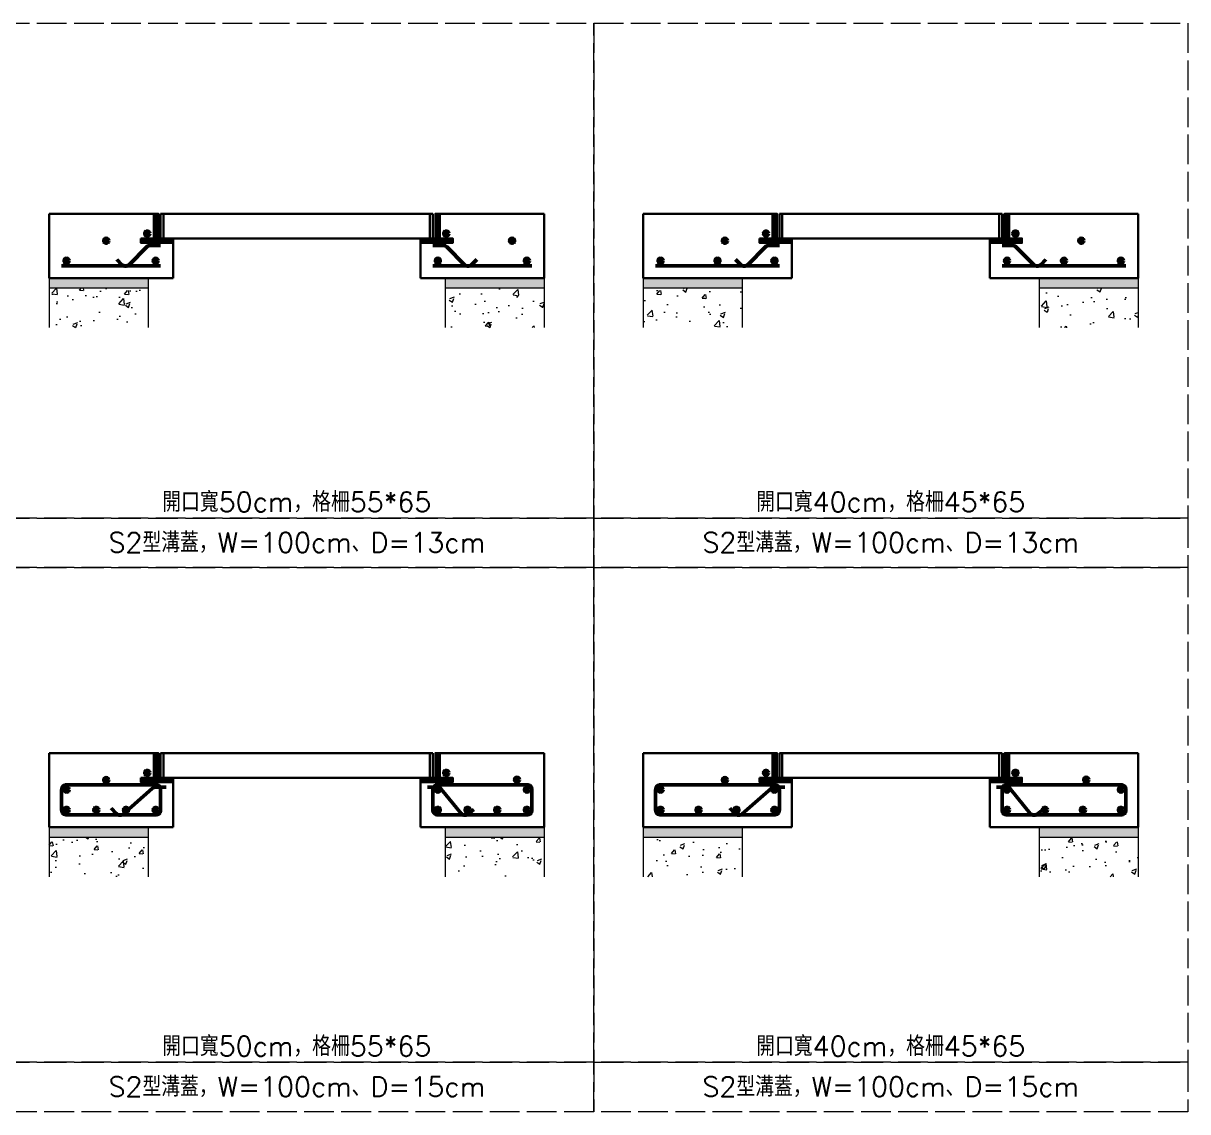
# Model space of a CAD drawing. Extents: x -2931 to 4779, y -2120 to 304.
# Drawn here: x 2493.4 to 2963.9, y -2120.5 to -1680.5 of the extents above; entities that cross this region are included whole.
import ezdxf

# ---------------------------------------------------------------- set-up
doc = ezdxf.new("R2010")
doc.units = 0
doc.header["$MEASUREMENT"] = 0
doc.linetypes.add('ACAD_ISO02W100', pattern=[15, 12, -3])
doc.layers.add('一、4.基本-隱藏', color=9, linetype='ACAD_ISO02W100', lineweight=20, plot=False)
doc.layers.add('三、3.文字-註解文字', color=2, linetype='Continuous')
for name, color, linetype, lineweight in [('二、1.繪圖-既有設施', 8, 'Continuous', 20), ('二、2.繪圖-施作項目', 181, 'Continuous', 30), ('二、5.繪圖-鋼筋', 60, 'Continuous', 50), ('二、6.繪圖-其他施作項目', 35, 'Continuous', 30)]:
    doc.layers.add(name, color=color, linetype=linetype, lineweight=lineweight)
doc.styles.add('Content', font='romans.shx', dxfattribs={"height": 4, "bigfont": 'genie.shx'})
pattern_1 = [(0, (-454045.0519, -667553.1937), (1.27, 1.27), [0.635, -1.905]), (90, (-454044.7344, -667553.5112), (-1.27, 1.27), [0.635, -1.905])]
pattern_2 = [(0, (-454045.0519, -667553.1937), (1.27, 1.27), [0.635, -1.905]), (90, (-454044.7344, -667553.5112), (-1.27, 1.27), [0.635, -1.905])]

msp = doc.modelspace()

# ---------------------------------------------------------------- hatches: boundary and pattern name
at = {"layer": '二、1.繪圖-既有設施'}
h = msp.add_hatch(dxfattribs=at)
h.set_pattern_fill('CROSS', color=256, scale=0.2)
h.set_pattern_definition(pattern_1)
h.paths.add_polyline_path([(2543.868, -1783.464), (2503.868, -1783.464), (2503.868, -1787.464), (2543.868, -1787.464)])
h.paths.add_polyline_path([(2703.868, -1783.464), (2663.868, -1783.464), (2663.868, -1787.464), (2703.868, -1787.464)])
h = msp.add_hatch(dxfattribs=at)
h.set_pattern_fill('AR-CONC', color=256, scale=0.1)
h.set_pattern_definition([(50, (-454045.052, -667553.194), (18.2184669, -1.59390855), [1.905, -20.955]), (355, (-454045.052, -667553.194), (-3.52434214, 19.10568452), [1.524, -16.7640584]), (100.4514447, (-454043.534, -667553.326), (14.6941247, 17.5117752), [1.6190009, -17.80902446]), (46.1842, (-454045.052, -667548.114), (27.1079041, -4.2042328), [2.8575, -31.4325]), (96.6355576, (-454042.793, -667548.464), (23.7404134, 24.7426125), [2.4285023, -26.7135608]), (351.184151, (-454045.052, -667548.114), (23.7404134, 24.7426125), [2.2859967, -25.1459732]), (21, (-454042.512, -667549.384), (15.16143913, -10.22651982), [1.905, -20.955]), (326, (-454042.512, -667549.384), (6.18020283, 18.4187966), [1.524, -16.764]), (71.451445, (-454041.248, -667550.236), (21.34164193, 8.1922769), [1.6190009, -17.80899376]), (37.5, (-454045.052, -667553.1937), (0.308860325, 8.455503887), [0, -16.5608, 0, -17.018, 0, -16.8275]), (7.5, (-454045.052, -667553.194), (6.68196625, 10.01805748), [0, -9.7028, 0, -16.1798, 0, -6.4135]), (327.5, (-454050.716, -667553.194), (13.559059517, -0.5728744), [0, -6.35, 0, -19.812, 0, -26.289]), (317.5, (-454053.256, -667553.194), (14.81291814, 2.5426491), [0, -8.255, 0, -13.1572, 0, -18.669])])
h.paths.add_polyline_path([(2663.868, -1803.464), (2703.868, -1803.464), (2703.868, -1787.464), (2663.868, -1787.464)])
h.paths.add_polyline_path([(2503.868, -1803.464), (2543.868, -1803.464), (2543.868, -1787.464), (2503.868, -1787.464)])
h = msp.add_hatch(dxfattribs=at)
h.set_pattern_fill('CROSS', color=256, scale=0.2)
h.set_pattern_definition(pattern_1)
h.paths.add_polyline_path([(2783.868, -1783.464), (2743.868, -1783.464), (2743.868, -1787.464), (2783.868, -1787.464)])
h.paths.add_polyline_path([(2943.868, -1783.464), (2903.868, -1783.464), (2903.868, -1787.464), (2943.868, -1787.464)])
h = msp.add_hatch(dxfattribs=at)
h.set_pattern_fill('AR-CONC', color=256, scale=0.1)
h.set_pattern_definition([(50, (-454045.052, -667553.194), (18.2184669, -1.59390855), [1.905, -20.955]), (355, (-454045.052, -667553.194), (-3.52434214, 19.10568452), [1.524, -16.7640584]), (100.4514447, (-454043.534, -667553.326), (14.6941247, 17.5117752), [1.6190009, -17.80902446]), (46.1842, (-454045.052, -667548.114), (27.1079041, -4.2042328), [2.8575, -31.4325]), (96.6355576, (-454042.793, -667548.464), (23.7404134, 24.7426125), [2.4285023, -26.7135608]), (351.184151, (-454045.052, -667548.114), (23.7404134, 24.7426125), [2.2859967, -25.1459732]), (21, (-454042.512, -667549.384), (15.16143913, -10.22651982), [1.905, -20.955]), (326, (-454042.512, -667549.384), (6.18020283, 18.4187966), [1.524, -16.764]), (71.451445, (-454041.248, -667550.236), (21.34164193, 8.1922769), [1.6190009, -17.80899376]), (37.5, (-454045.052, -667553.1937), (0.308860325, 8.455503887), [0, -16.5608, 0, -17.018, 0, -16.8275]), (7.5, (-454045.052, -667553.194), (6.68196625, 10.01805748), [0, -9.7028, 0, -16.1798, 0, -6.4135]), (327.5, (-454050.716, -667553.194), (13.559059517, -0.5728744), [0, -6.35, 0, -19.812, 0, -26.289]), (317.5, (-454053.256, -667553.194), (14.81291814, 2.5426491), [0, -8.255, 0, -13.1572, 0, -18.669])])
h.paths.add_polyline_path([(2903.868, -1803.464), (2943.868, -1803.464), (2943.868, -1787.464), (2903.868, -1787.464)])
h.paths.add_polyline_path([(2743.868, -1803.464), (2783.868, -1803.464), (2783.868, -1787.464), (2743.868, -1787.464)])
h = msp.add_hatch(dxfattribs=at)
h.set_pattern_fill('CROSS', color=256, scale=0.2)
h.set_pattern_definition(pattern_2)
h.paths.add_polyline_path([(2703.868, -2005.464), (2663.868, -2005.464), (2663.868, -2009.464), (2703.868, -2009.464)])
h.paths.add_polyline_path([(2543.868, -2005.464), (2503.868, -2005.464), (2503.868, -2009.464), (2543.868, -2009.464)])
h = msp.add_hatch(dxfattribs=at)
h.set_pattern_fill('CROSS', color=256, scale=0.2)
h.set_pattern_definition(pattern_2)
h.paths.add_polyline_path([(2943.868, -2005.464), (2903.868, -2005.464), (2903.868, -2009.464), (2943.868, -2009.464)])
h.paths.add_polyline_path([(2783.868, -2005.464), (2743.868, -2005.464), (2743.868, -2009.464), (2783.868, -2009.464)])
h = msp.add_hatch(dxfattribs=at)
h.set_pattern_fill('AR-CONC', color=256, scale=0.1)
h.set_pattern_definition([(50, (-454045.052, -667553.194), (18.2184669, -1.59390855), [1.905, -20.955]), (355, (-454045.052, -667553.194), (-3.52434214, 19.10568452), [1.524, -16.7640584]), (100.4514447, (-454043.534, -667553.326), (14.6941247, 17.5117752), [1.6190009, -17.80902446]), (46.1842, (-454045.052, -667548.114), (27.1079041, -4.2042328), [2.8575, -31.4325]), (96.6355576, (-454042.793, -667548.464), (23.7404134, 24.7426125), [2.4285023, -26.7135608]), (351.184151, (-454045.052, -667548.114), (23.7404134, 24.7426125), [2.2859967, -25.1459732]), (21, (-454042.512, -667549.384), (15.16143913, -10.22651982), [1.905, -20.955]), (326, (-454042.512, -667549.384), (6.18020283, 18.4187966), [1.524, -16.764]), (71.451445, (-454041.248, -667550.236), (21.34164193, 8.1922769), [1.6190009, -17.80899376]), (37.5, (-454045.052, -667553.1937), (0.308860325, 8.455503887), [0, -16.5608, 0, -17.018, 0, -16.8275]), (7.5, (-454045.052, -667553.194), (6.68196625, 10.01805748), [0, -9.7028, 0, -16.1798, 0, -6.4135]), (327.5, (-454050.716, -667553.194), (13.559059517, -0.5728744), [0, -6.35, 0, -19.812, 0, -26.289]), (317.5, (-454053.256, -667553.194), (14.81291814, 2.5426491), [0, -8.255, 0, -13.1572, 0, -18.669])])
h.paths.add_polyline_path([(2663.868, -2025.464), (2703.868, -2025.464), (2703.868, -2009.464), (2663.868, -2009.464)])
h.paths.add_polyline_path([(2503.868, -2025.464), (2543.868, -2025.464), (2543.868, -2009.464), (2503.868, -2009.464)])
h = msp.add_hatch(dxfattribs=at)
h.set_pattern_fill('AR-CONC', color=256, scale=0.1)
h.set_pattern_definition([(50, (-454045.052, -667553.194), (18.2184669, -1.59390855), [1.905, -20.955]), (355, (-454045.052, -667553.194), (-3.52434214, 19.10568452), [1.524, -16.7640584]), (100.4514447, (-454043.534, -667553.326), (14.6941247, 17.5117752), [1.6190009, -17.80902446]), (46.1842, (-454045.052, -667548.114), (27.1079041, -4.2042328), [2.8575, -31.4325]), (96.6355576, (-454042.793, -667548.464), (23.7404134, 24.7426125), [2.4285023, -26.7135608]), (351.184151, (-454045.052, -667548.114), (23.7404134, 24.7426125), [2.2859967, -25.1459732]), (21, (-454042.512, -667549.384), (15.16143913, -10.22651982), [1.905, -20.955]), (326, (-454042.512, -667549.384), (6.18020283, 18.4187966), [1.524, -16.764]), (71.451445, (-454041.248, -667550.236), (21.34164193, 8.1922769), [1.6190009, -17.80899376]), (37.5, (-454045.052, -667553.1937), (0.308860325, 8.455503887), [0, -16.5608, 0, -17.018, 0, -16.8275]), (7.5, (-454045.052, -667553.194), (6.68196625, 10.01805748), [0, -9.7028, 0, -16.1798, 0, -6.4135]), (327.5, (-454050.716, -667553.194), (13.559059517, -0.5728744), [0, -6.35, 0, -19.812, 0, -26.289]), (317.5, (-454053.256, -667553.194), (14.81291814, 2.5426491), [0, -8.255, 0, -13.1572, 0, -18.669])])
h.paths.add_polyline_path([(2743.868, -2025.464), (2783.868, -2025.464), (2783.868, -2009.464), (2743.868, -2009.464)])
h.paths.add_polyline_path([(2903.868, -2025.464), (2943.868, -2025.464), (2943.868, -2009.464), (2903.868, -2009.464)])
at = {"layer": '二、5.繪圖-鋼筋'}
h = msp.add_hatch(color=256, dxfattribs=at)
h.dxf.hatch_style = 1
h.paths.add_polyline_path([(2527.868, -1768.364, 1), (2525.868, -1768.364, 1)])
h = msp.add_hatch(color=256, dxfattribs=at)
h.dxf.hatch_style = 1
h.paths.add_polyline_path([(2544.468, -1765.464, 1), (2542.468, -1765.464, 1)])
h = msp.add_hatch(color=256, dxfattribs=at)
h.dxf.hatch_style = 1
h.paths.add_polyline_path([(2665.268, -1765.464, 1), (2663.268, -1765.464, 1)])
h = msp.add_hatch(color=256, dxfattribs=at)
h.dxf.hatch_style = 1
h.paths.add_polyline_path([(2691.868, -1768.364, 1), (2689.868, -1768.364, 1)])
h = msp.add_hatch(color=256, dxfattribs=at)
h.dxf.hatch_style = 1
h.paths.add_polyline_path([(2777.868, -1768.364, 1), (2775.868, -1768.364, 1)])
h = msp.add_hatch(color=256, dxfattribs=at)
h.dxf.hatch_style = 1
h.paths.add_polyline_path([(2794.468, -1765.464, 1), (2792.468, -1765.464, 1)])
h = msp.add_hatch(color=256, dxfattribs=at)
h.dxf.hatch_style = 1
h.paths.add_polyline_path([(2895.268, -1765.464, 1), (2893.268, -1765.464, 1)])
h = msp.add_hatch(color=256, dxfattribs=at)
h.dxf.hatch_style = 1
h.paths.add_polyline_path([(2921.868, -1768.364, 1), (2919.868, -1768.364, 1)])
h = msp.add_hatch(color=256, dxfattribs=at)
h.dxf.hatch_style = 1
h.paths.add_polyline_path([(2511.868, -1776.464, 1), (2509.868, -1776.464, 1)])
h = msp.add_hatch(color=256, dxfattribs=at)
h.dxf.hatch_style = 1
h.paths.add_polyline_path([(2547.868, -1776.464, 1), (2545.868, -1776.464, 1)])
h = msp.add_hatch(color=256, dxfattribs=at)
h.dxf.hatch_style = 1
h.paths.add_polyline_path([(2661.868, -1776.464, 1), (2659.868, -1776.464, 1)])
h = msp.add_hatch(color=256, dxfattribs=at)
h.dxf.hatch_style = 1
h.paths.add_polyline_path([(2697.868, -1776.464, 1), (2695.868, -1776.464, 1)])
h = msp.add_hatch(color=256, dxfattribs=at)
h.dxf.hatch_style = 1
h.paths.add_polyline_path([(2751.868, -1776.464, 1), (2749.868, -1776.464, 1)])
h = msp.add_hatch(color=256, dxfattribs=at)
h.dxf.hatch_style = 1
h.paths.add_polyline_path([(2774.868, -1776.464, 1), (2772.868, -1776.464, 1)])
h = msp.add_hatch(color=256, dxfattribs=at)
h.dxf.hatch_style = 1
h.paths.add_polyline_path([(2797.868, -1776.464, 1), (2795.868, -1776.464, 1)])
h = msp.add_hatch(color=256, dxfattribs=at)
h.dxf.hatch_style = 1
h.paths.add_polyline_path([(2891.868, -1776.464, 1), (2889.868, -1776.464, 1)])
h = msp.add_hatch(color=256, dxfattribs=at)
h.dxf.hatch_style = 1
h.paths.add_polyline_path([(2914.868, -1776.464, 1), (2912.868, -1776.464, 1)])
h = msp.add_hatch(color=256, dxfattribs=at)
h.dxf.hatch_style = 1
h.paths.add_polyline_path([(2937.868, -1776.464, 1), (2935.868, -1776.464, 1)])
h = msp.add_hatch(color=256, dxfattribs=at)
h.dxf.hatch_style = 1
h.paths.add_polyline_path([(2527.868, -1986.364, 1), (2525.868, -1986.364, 1)])
h = msp.add_hatch(color=256, dxfattribs=at)
h.dxf.hatch_style = 1
h.paths.add_polyline_path([(2544.468, -1983.464, 1), (2542.468, -1983.464, 1)])
h = msp.add_hatch(color=256, dxfattribs=at)
h.dxf.hatch_style = 1
h.paths.add_polyline_path([(2665.268, -1983.464, 1), (2663.268, -1983.464, 1)])
h = msp.add_hatch(color=256, dxfattribs=at)
h.dxf.hatch_style = 1
h.paths.add_polyline_path([(2693.868, -1986.264, 1), (2691.868, -1986.264, 1)])
h = msp.add_hatch(color=256, dxfattribs=at)
h.dxf.hatch_style = 1
h.paths.add_polyline_path([(2777.868, -1986.364, 1), (2775.868, -1986.364, 1)])
h = msp.add_hatch(color=256, dxfattribs=at)
h.dxf.hatch_style = 1
h.paths.add_polyline_path([(2794.468, -1983.464, 1), (2792.468, -1983.464, 1)])
h = msp.add_hatch(color=256, dxfattribs=at)
h.dxf.hatch_style = 1
h.paths.add_polyline_path([(2895.268, -1983.464, 1), (2893.268, -1983.464, 1)])
h = msp.add_hatch(color=256, dxfattribs=at)
h.dxf.hatch_style = 1
h.paths.add_polyline_path([(2923.868, -1986.264, 1), (2921.868, -1986.264, 1)])
h = msp.add_hatch(color=256, dxfattribs=at)
h.dxf.hatch_style = 1
h.paths.add_polyline_path([(2511.868, -1990.264, 1), (2509.868, -1990.264, 1)])
h = msp.add_hatch(color=256, dxfattribs=at)
h.dxf.hatch_style = 1
h.paths.add_polyline_path([(2661.868, -1990.264, 1), (2659.868, -1990.264, 1)])
h = msp.add_hatch(color=256, dxfattribs=at)
h.dxf.hatch_style = 1
h.paths.add_polyline_path([(2697.868, -1990.264, 1), (2695.868, -1990.264, 1)])
h = msp.add_hatch(color=256, dxfattribs=at)
h.dxf.hatch_style = 1
h.paths.add_polyline_path([(2751.868, -1990.264, 1), (2749.868, -1990.264, 1)])
h = msp.add_hatch(color=256, dxfattribs=at)
h.dxf.hatch_style = 1
h.paths.add_polyline_path([(2797.868, -1990.264, 1), (2795.868, -1990.264, 1)])
h = msp.add_hatch(color=256, dxfattribs=at)
h.dxf.hatch_style = 1
h.paths.add_polyline_path([(2891.868, -1990.264, 1), (2889.868, -1990.264, 1)])
h = msp.add_hatch(color=256, dxfattribs=at)
h.dxf.hatch_style = 1
h.paths.add_polyline_path([(2937.868, -1990.264, 1), (2935.868, -1990.264, 1)])
h = msp.add_hatch(color=256, dxfattribs=at)
h.dxf.hatch_style = 1
h.paths.add_polyline_path([(2511.868, -1998.464, 1), (2509.868, -1998.464, 1)])
h = msp.add_hatch(color=256, dxfattribs=at)
h.dxf.hatch_style = 1
h.paths.add_polyline_path([(2523.868, -1998.464, 1), (2521.868, -1998.464, 1)])
h = msp.add_hatch(color=256, dxfattribs=at)
h.dxf.hatch_style = 1
h.paths.add_polyline_path([(2535.868, -1998.464, 1), (2533.868, -1998.464, 1)])
h = msp.add_hatch(color=256, dxfattribs=at)
h.dxf.hatch_style = 1
h.paths.add_polyline_path([(2547.868, -1998.464, 1), (2545.868, -1998.464, 1)])
h = msp.add_hatch(color=256, dxfattribs=at)
h.dxf.hatch_style = 1
h.paths.add_polyline_path([(2661.868, -1998.464, 1), (2659.868, -1998.464, 1)])
h = msp.add_hatch(color=256, dxfattribs=at)
h.dxf.hatch_style = 1
h.paths.add_polyline_path([(2673.868, -1998.464, 1), (2671.868, -1998.464, 1)])
h = msp.add_hatch(color=256, dxfattribs=at)
h.dxf.hatch_style = 1
h.paths.add_polyline_path([(2685.868, -1998.464, 1), (2683.868, -1998.464, 1)])
h = msp.add_hatch(color=256, dxfattribs=at)
h.dxf.hatch_style = 1
h.paths.add_polyline_path([(2697.868, -1998.464, 1), (2695.868, -1998.464, 1)])
h = msp.add_hatch(color=256, dxfattribs=at)
h.dxf.hatch_style = 1
h.paths.add_polyline_path([(2751.868, -1998.464, 1), (2749.868, -1998.464, 1)])
h = msp.add_hatch(color=256, dxfattribs=at)
h.dxf.hatch_style = 1
h.paths.add_polyline_path([(2767.208, -1998.464, 1), (2765.208, -1998.464, 1)])
h = msp.add_hatch(color=256, dxfattribs=at)
h.dxf.hatch_style = 1
h.paths.add_polyline_path([(2782.548, -1998.464, 1), (2780.548, -1998.464, 1)])
h = msp.add_hatch(color=256, dxfattribs=at)
h.dxf.hatch_style = 1
h.paths.add_polyline_path([(2797.868, -1998.464, 1), (2795.868, -1998.464, 1)])
h = msp.add_hatch(color=256, dxfattribs=at)
h.dxf.hatch_style = 1
h.paths.add_polyline_path([(2891.868, -1998.464, 1), (2889.868, -1998.464, 1)])
h = msp.add_hatch(color=256, dxfattribs=at)
h.dxf.hatch_style = 1
h.paths.add_polyline_path([(2907.188, -1998.464, 1), (2905.188, -1998.464, 1)])
h = msp.add_hatch(color=256, dxfattribs=at)
h.dxf.hatch_style = 1
h.paths.add_polyline_path([(2922.528, -1998.464, 1), (2920.528, -1998.464, 1)])
h = msp.add_hatch(color=256, dxfattribs=at)
h.dxf.hatch_style = 1
h.paths.add_polyline_path([(2937.868, -1998.464, 1), (2935.868, -1998.464, 1)])
at = {"layer": '二、6.繪圖-其他施作項目'}
h = msp.add_hatch(dxfattribs=at)
h.set_pattern_fill('ANSI31', color=256, scale=0.2)
h.set_pattern_definition([(45, (5003.5368, -3798.519), (-0.4490128, 0.4490128), [])])
h.paths.add_polyline_path([(2547.868, -1757.464), (2546.068, -1757.464), (2546.068, -1767.464), (2540.868, -1767.464), (2540.868, -1769.264), (2553.868, -1769.264), (2553.868, -1767.464), (2547.868, -1767.464)])
h.paths.add_polyline_path([(2659.868, -1767.464), (2653.868, -1767.464), (2653.868, -1769.264), (2666.868, -1769.264), (2666.868, -1767.464), (2661.668, -1767.464), (2661.668, -1757.464), (2659.868, -1757.464)])
h = msp.add_hatch(dxfattribs=at)
h.set_pattern_fill('ANSI31', color=256, scale=0.2)
h.set_pattern_definition([(45, (6226.8861, -4366.03623), (-0.44901281, 0.44901281), [])])
h.paths.add_polyline_path([(2796.068, -1767.464), (2790.868, -1767.464), (2790.868, -1769.264), (2803.868, -1769.264), (2803.868, -1767.464), (2797.868, -1767.464), (2797.868, -1757.464), (2796.068, -1757.464)])
h.paths.add_polyline_path([(2891.668, -1757.464), (2889.868, -1757.464), (2889.868, -1767.464), (2883.868, -1767.464), (2883.868, -1769.264), (2896.868, -1769.264), (2896.868, -1767.464), (2891.668, -1767.464)])
h = msp.add_hatch(dxfattribs=at)
h.set_pattern_fill('ANSI31', color=256, scale=0.2)
h.set_pattern_definition([(45, (5003.5368, -4016.519), (-0.4490128, 0.4490128), [])])
h.paths.add_polyline_path([(2547.868, -1975.464), (2546.068, -1975.464), (2546.068, -1985.464), (2540.868, -1985.464), (2540.868, -1987.264), (2553.868, -1987.264), (2553.868, -1985.464), (2547.868, -1985.464)])
h.paths.add_polyline_path([(2659.868, -1985.464), (2653.868, -1985.464), (2653.868, -1987.264), (2666.868, -1987.264), (2666.868, -1985.464), (2661.668, -1985.464), (2661.668, -1975.464), (2659.868, -1975.464)])
h = msp.add_hatch(dxfattribs=at)
h.set_pattern_fill('ANSI31', color=256, scale=0.2)
h.set_pattern_definition([(45, (6226.8861, -4584.03623), (-0.44901281, 0.44901281), [])])
h.paths.add_polyline_path([(2796.068, -1985.464), (2790.868, -1985.464), (2790.868, -1987.264), (2803.868, -1987.264), (2803.868, -1985.464), (2797.868, -1985.464), (2797.868, -1975.464), (2796.068, -1975.464)])
h.paths.add_polyline_path([(2891.668, -1975.464), (2889.868, -1975.464), (2889.868, -1985.464), (2883.868, -1985.464), (2883.868, -1987.264), (2896.868, -1987.264), (2896.868, -1985.464), (2891.668, -1985.464)])

# ---------------------------------------------------------------- linework, layer by layer
at = {"layer": '一、4.基本-隱藏'}
for points in [[(2483.868, -1680.464), (2723.868, -1680.464), (2723.868, -1880.464), (2483.868, -1880.464)], [(2723.868, -1680.464), (2963.868, -1680.464), (2963.868, -1880.464), (2723.868, -1880.464)], [(2483.868, -1880.464), (2723.868, -1880.464), (2723.868, -1900.464), (2483.868, -1900.464)], [(2723.868, -1880.464), (2963.868, -1880.464), (2963.868, -1900.464), (2723.868, -1900.464)], [(2483.868, -1900.464), (2723.868, -1900.464), (2723.868, -2100.464), (2483.868, -2100.464)], [(2723.868, -1900.464), (2963.868, -1900.464), (2963.868, -2100.464), (2723.868, -2100.464)], [(2483.868, -2100.464), (2723.868, -2100.464), (2723.868, -2120.464), (2483.868, -2120.464)], [(2723.868, -2100.464), (2963.868, -2100.464), (2963.868, -2120.464), (2723.868, -2120.464)]]:
    msp.add_lwpolyline(points, close=True, dxfattribs=at)
at = {"layer": '二、1.繪圖-既有設施'}
for points in [[(2503.868, -1783.464), (2503.868, -1803.464)], [(2503.868, -1787.464), (2543.868, -1787.464)], [(2543.868, -1783.464), (2543.868, -1803.464)], [(2663.868, -1783.464), (2663.868, -1803.464)], [(2663.868, -1787.464), (2703.868, -1787.464)], [(2703.868, -1783.464), (2703.868, -1803.464)], [(2743.868, -1783.464), (2743.868, -1803.464)], [(2743.868, -1787.464), (2783.868, -1787.464)], [(2783.868, -1783.464), (2783.868, -1803.464)], [(2903.868, -1783.464), (2903.868, -1803.464)], [(2903.868, -1787.464), (2943.868, -1787.464)], [(2943.868, -1783.464), (2943.868, -1803.464)], [(2503.868, -2005.464), (2503.868, -2025.464)], [(2543.868, -2005.464), (2543.868, -2025.464)], [(2663.868, -2005.464), (2663.868, -2025.464)], [(2703.868, -2005.464), (2703.868, -2025.464)], [(2743.868, -2005.464), (2743.868, -2025.464)], [(2783.868, -2005.464), (2783.868, -2025.464)], [(2903.868, -2005.464), (2903.868, -2025.464)], [(2943.868, -2005.464), (2943.868, -2025.464)], [(2503.868, -2009.464), (2543.868, -2009.464)], [(2663.868, -2009.464), (2703.868, -2009.464)], [(2743.868, -2009.464), (2783.868, -2009.464)], [(2903.868, -2009.464), (2943.868, -2009.464)]]:
    msp.add_lwpolyline(points, dxfattribs=at)
at = {"layer": '二、2.繪圖-施作項目'}
for points in [[(2503.868, -1757.464), (2546.068, -1757.464)], [(2503.868, -1757.464), (2503.868, -1783.464)], [(2661.668, -1757.464), (2703.868, -1757.464)], [(2703.868, -1757.464), (2703.868, -1783.464)], [(2743.868, -1757.464), (2796.068, -1757.464)], [(2743.868, -1757.464), (2743.868, -1783.464)], [(2891.668, -1757.464), (2943.868, -1757.464)], [(2943.868, -1757.464), (2943.868, -1783.464)], [(2553.868, -1767.464), (2553.868, -1783.464)], [(2653.868, -1767.464), (2653.868, -1783.464)], [(2803.868, -1767.464), (2803.868, -1783.464)], [(2883.868, -1767.464), (2883.868, -1783.464)], [(2503.868, -1783.464), (2553.868, -1783.464)], [(2653.868, -1783.464), (2703.868, -1783.464)], [(2743.868, -1783.464), (2803.868, -1783.464)], [(2883.868, -1783.464), (2943.868, -1783.464)], [(2503.868, -1975.464), (2546.068, -1975.464)], [(2503.868, -1975.464), (2503.868, -2005.464)], [(2661.668, -1975.464), (2703.868, -1975.464)], [(2703.868, -1975.464), (2703.868, -2005.464)], [(2743.868, -1975.464), (2796.068, -1975.464)], [(2743.868, -1975.464), (2743.868, -2005.464)], [(2943.868, -1975.464), (2891.668, -1975.464)], [(2943.868, -1975.464), (2943.868, -2005.464)], [(2553.868, -1985.464), (2553.868, -2005.464)], [(2653.868, -1985.464), (2653.868, -2005.464)], [(2803.868, -1985.464), (2803.868, -2005.464)], [(2883.868, -1985.464), (2883.868, -2005.464)], [(2503.868, -2005.464), (2553.868, -2005.464)], [(2653.868, -2005.464), (2703.868, -2005.464)], [(2743.868, -2005.464), (2803.868, -2005.464)], [(2883.868, -2005.464), (2943.868, -2005.464)]]:
    msp.add_lwpolyline(points, dxfattribs=at)
at = {"layer": '二、5.繪圖-鋼筋'}
for points in [[(2548.868, -1770.264), (2544.697, -1770.264, 0.1989124), (2543.283, -1770.85), (2536.083, -1778.05, -0.4142136), (2533.254, -1778.05), (2531.133, -1775.929)], [(2658.868, -1770.264), (2663.04, -1770.264, -0.1989124), (2664.454, -1770.85), (2671.654, -1778.05, 0.4142136), (2674.483, -1778.05), (2676.604, -1775.929)], [(2798.868, -1770.264), (2794.697, -1770.264, 0.1989124), (2793.283, -1770.85), (2786.083, -1778.05, -0.4142136), (2783.254, -1778.05), (2781.133, -1775.929)], [(2888.868, -1770.264), (2893.04, -1770.264, -0.1989124), (2894.454, -1770.85), (2901.654, -1778.05, 0.4142136), (2904.483, -1778.05), (2906.604, -1775.929)], [(2528.905, -1997.711), (2530.887, -1999.963, 0.4142136), (2533.71, -2000.143), (2545.502, -1989.763, -0.1824306), (2546.823, -1989.264), (2551.068, -1989.264)], [(2675.417, -1998.322), (2673.084, -2000.207, -0.4142136), (2670.271, -1999.909), (2662.269, -1990.007, 0.226529), (2660.713, -1989.264), (2656.668, -1989.264)], [(2778.905, -1997.711), (2780.887, -1999.963, 0.4142136), (2783.71, -2000.143), (2795.502, -1989.763, -0.1824306), (2796.823, -1989.264), (2801.068, -1989.264)], [(2905.417, -1998.322), (2903.084, -2000.207, -0.4142136), (2900.271, -1999.909), (2892.269, -1990.007, 0.226529), (2890.713, -1989.264), (2886.668, -1989.264)]]:
    msp.add_lwpolyline(points, format="xyb", dxfattribs=at)
for points in [[(2508.868, -1778.464), (2548.868, -1778.464)], [(2658.868, -1778.464), (2698.868, -1778.464)], [(2748.868, -1778.464), (2798.868, -1778.464)], [(2888.868, -1778.464), (2938.868, -1778.464)]]:
    msp.add_lwpolyline(points, dxfattribs=at)
for points in [[(2548.868, -1998.464), (2548.868, -1990.264, 0.4142136), (2546.868, -1988.264), (2510.868, -1988.264, 0.4142136), (2508.868, -1990.264), (2508.868, -1998.464, 0.4142136), (2510.868, -2000.464), (2546.868, -2000.464, 0.4142136)], [(2660.868, -2000.464), (2696.868, -2000.464, 0.4142136), (2698.868, -1998.464), (2698.868, -1990.264, 0.4142136), (2696.868, -1988.264), (2660.868, -1988.264, 0.4142136), (2658.868, -1990.264), (2658.868, -1998.464, 0.4142136)], [(2750.868, -2000.464), (2796.868, -2000.464, 0.4142136), (2798.868, -1998.464), (2798.868, -1990.264, 0.4142136), (2796.868, -1988.264), (2750.868, -1988.264, 0.4142136), (2748.868, -1990.264), (2748.868, -1998.464, 0.4142136)], [(2888.868, -1998.464), (2888.868, -1990.264, -0.4142136), (2890.868, -1988.264), (2936.868, -1988.264, -0.4142136), (2938.868, -1990.264), (2938.868, -1998.464, -0.4142136), (2936.868, -2000.464), (2890.868, -2000.464, -0.4142136)]]:
    msp.add_lwpolyline(points, format="xyb", close=True, dxfattribs=at)
for centre in [(2526.868, -1768.364), (2543.468, -1765.464), (2664.268, -1765.464), (2690.868, -1768.364), (2776.868, -1768.364), (2793.468, -1765.464), (2894.268, -1765.464), (2920.868, -1768.364), (2510.868, -1776.464), (2546.868, -1776.464), (2660.868, -1776.464), (2696.868, -1776.464), (2750.868, -1776.464), (2773.868, -1776.464), (2796.868, -1776.464), (2890.868, -1776.464), (2913.868, -1776.464), (2936.868, -1776.464), (2526.868, -1986.364), (2543.468, -1983.464), (2664.268, -1983.464), (2692.868, -1986.264), (2776.868, -1986.364), (2793.468, -1983.464), (2894.268, -1983.464), (2922.868, -1986.264), (2510.868, -1990.264), (2660.868, -1990.264), (2696.868, -1990.264), (2750.868, -1990.264), (2796.868, -1990.264), (2890.868, -1990.264), (2936.868, -1990.264), (2510.868, -1998.464), (2522.868, -1998.464), (2534.868, -1998.464), (2546.868, -1998.464), (2660.868, -1998.464), (2672.868, -1998.464), (2684.868, -1998.464), (2696.868, -1998.464), (2750.868, -1998.464), (2766.208, -1998.464), (2781.548, -1998.464), (2796.868, -1998.464), (2890.868, -1998.464), (2906.188, -1998.464), (2921.528, -1998.464), (2936.868, -1998.464)]:
    msp.add_circle(centre, 1, dxfattribs=at)
at = {"layer": '二、6.繪圖-其他施作項目'}
for points in [[(2540.868, -1767.464), (2546.068, -1767.464), (2546.068, -1757.464), (2547.868, -1757.464), (2547.868, -1767.464), (2553.868, -1767.464), (2553.868, -1769.264), (2540.868, -1769.264)], [(2661.668, -1757.464), (2659.868, -1757.464), (2659.868, -1767.464), (2653.868, -1767.464), (2653.868, -1769.264), (2666.868, -1769.264), (2666.868, -1767.464), (2661.668, -1767.464)], [(2790.868, -1767.464), (2796.068, -1767.464), (2796.068, -1757.464), (2797.868, -1757.464), (2797.868, -1767.464), (2803.868, -1767.464), (2803.868, -1769.264), (2790.868, -1769.264)], [(2891.668, -1757.464), (2889.868, -1757.464), (2889.868, -1767.464), (2883.868, -1767.464), (2883.868, -1769.264), (2896.868, -1769.264), (2896.868, -1767.464), (2891.668, -1767.464)], [(2540.868, -1985.464), (2546.068, -1985.464), (2546.068, -1975.464), (2547.868, -1975.464), (2547.868, -1985.464), (2553.868, -1985.464), (2553.868, -1987.264), (2540.868, -1987.264)], [(2661.668, -1975.464), (2659.868, -1975.464), (2659.868, -1985.464), (2653.868, -1985.464), (2653.868, -1987.264), (2666.868, -1987.264), (2666.868, -1985.464), (2661.668, -1985.464)], [(2790.868, -1985.464), (2796.068, -1985.464), (2796.068, -1975.464), (2797.868, -1975.464), (2797.868, -1985.464), (2803.868, -1985.464), (2803.868, -1987.264), (2790.868, -1987.264)], [(2891.668, -1975.464), (2889.868, -1975.464), (2889.868, -1985.464), (2883.868, -1985.464), (2883.868, -1987.264), (2896.868, -1987.264), (2896.868, -1985.464), (2891.668, -1985.464)]]:
    msp.add_lwpolyline(points, close=True, dxfattribs=at)
for points in [[(2548.868, -1757.464), (2548.868, -1767.464)], [(2548.868, -1757.464), (2658.868, -1757.464)], [(2550.068, -1757.464), (2550.068, -1767.464)], [(2657.668, -1757.464), (2657.668, -1767.464)], [(2658.868, -1757.464), (2658.868, -1767.464)], [(2798.868, -1757.464), (2798.868, -1767.464)], [(2798.868, -1757.464), (2888.868, -1757.464)], [(2800.068, -1757.464), (2800.068, -1767.464)], [(2887.668, -1757.464), (2887.668, -1767.464)], [(2888.868, -1757.464), (2888.868, -1767.464)], [(2548.868, -1767.464), (2658.868, -1767.464)], [(2798.868, -1767.464), (2888.868, -1767.464)], [(2548.868, -1975.464), (2548.868, -1985.464)], [(2548.868, -1975.464), (2658.868, -1975.464)], [(2550.068, -1975.464), (2550.068, -1985.464)], [(2657.668, -1975.464), (2657.668, -1985.464)], [(2658.868, -1975.464), (2658.868, -1985.464)], [(2798.868, -1975.464), (2798.868, -1985.464)], [(2798.868, -1975.464), (2888.868, -1975.464)], [(2800.068, -1975.464), (2800.068, -1985.464)], [(2887.668, -1975.464), (2887.668, -1985.464)], [(2888.868, -1975.464), (2888.868, -1985.464)], [(2548.868, -1985.464), (2658.868, -1985.464)], [(2798.868, -1985.464), (2888.868, -1985.464)]]:
    msp.add_lwpolyline(points, dxfattribs=at)

# ---------------------------------------------------------------- texts
at = {"layer": '三、3.文字-註解文字', "char_height": 8, "attachment_point": 5, "style": 'Content'}
for s, width, insert in [('開口寬50cm，格柵55*65', 131.3065, (2603.868, -1874.082)), ('開口寬40cm，格柵45*65', 131.3065, (2843.868, -1874.082)), ('S2型溝蓋，W=100cm、D=13cm', 179.98412, (2603.868, -1890.464)), ('S2型溝蓋，W=100cm、D=13cm', 177.80327, (2843.868, -1890.464)), ('開口寬50cm，格柵55*65', 131.3065, (2603.868, -2094.082)), ('開口寬40cm，格柵45*65', 131.3065, (2843.868, -2094.082)), ('S2型溝蓋，W=100cm、D=15cm', 180.88823, (2603.868, -2110.464)), ('S2型溝蓋，W=100cm、D=15cm', 183.24699, (2843.868, -2110.464))]:
    msp.add_mtext_dynamic_manual_height_columns(s, width=width, gutter_width=20, heights=[0], dxfattribs=dict(at, insert=insert))

doc.saveas('drawing.dxf')
